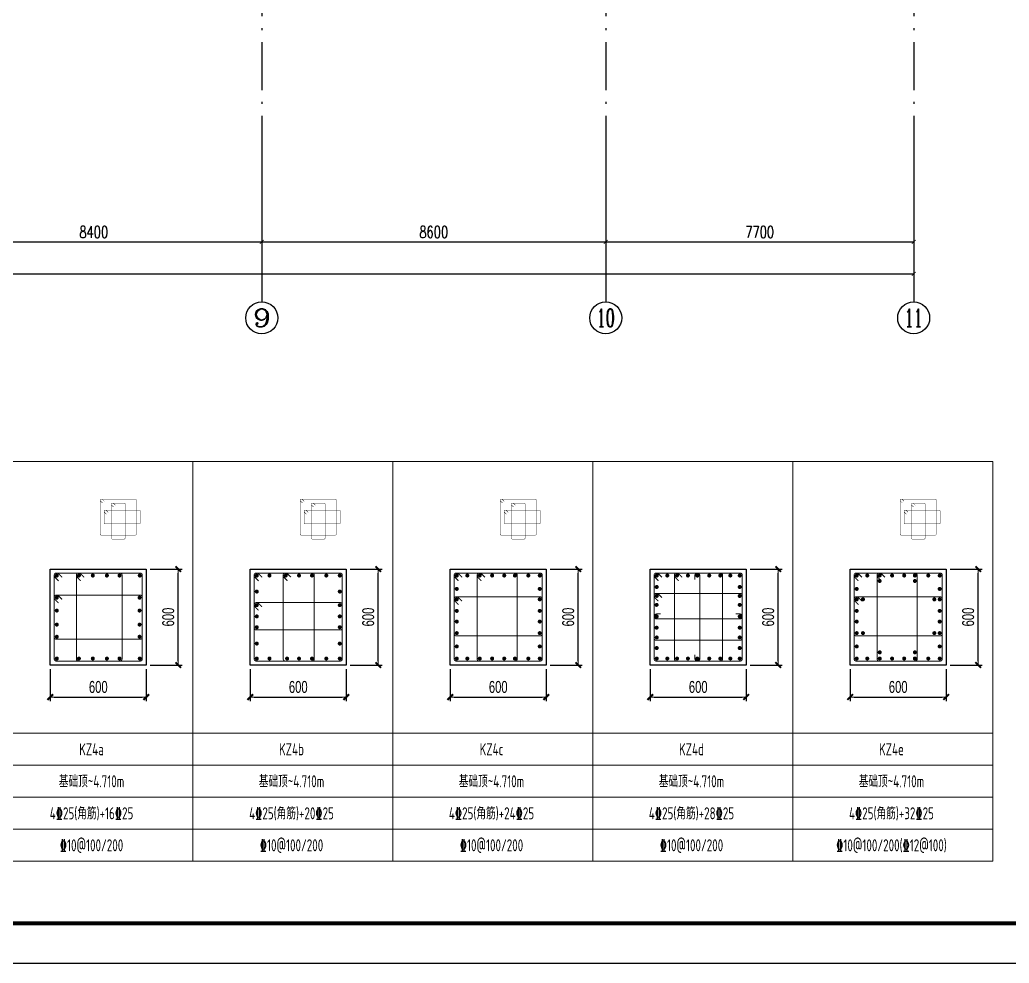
# Model space of a CAD drawing. Extents: x 169490 to 7584583, y -2399407 to 1374371.
# Drawn here: x 516107 to 540845, y 795791 to 819385 of the extents above; entities that cross this region are included whole.
import ezdxf
from ezdxf.enums import TextEntityAlignment as Align

# ---------------------------------------------------------------- set-up
doc = ezdxf.new("R2010")
doc.units = 0
doc.header["$LTSCALE"] = 100
doc.linetypes.add('D3轴线点划线', pattern=[18.5, 12, -3, 0.5, -3])
doc.layers.get('0').update_dxf_attribs({"linetype": 'CONTINUOUS'})
doc.layers.get('DEFPOINTS').update_dxf_attribs({"linetype": 'CONTINUOUS'})
for name, color, linetype in [('AXIS', 3, 'CONTINUOUS'), ('AXIS_TEXT', 4, 'CONTINUOUS'), ('C-AXIS(轴号)', 3, 'CONTINUOUS'), ('C-AXIS-T(字)', 7, 'CONTINUOUS'), ('C-DOTE', 8, 'D3轴线点划线'), ('link', 6, 'CONTINUOUS'), ('outline', 7, 'CONTINUOUS'), ('z-计算配筋', 7, 'CONTINUOUS'), ('图框', 140, 'CONTINUOUS')]:
    doc.layers.add(name, color=color, linetype=linetype)
for name, color, linetype, lineweight in [('rein', 10, 'CONTINUOUS', 18), ('TAB', 7, 'CONTINUOUS', 18), ('Z-详图标注', 3, 'CONTINUOUS', 18)]:
    doc.layers.add(name, color=color, linetype=linetype, lineweight=lineweight)
doc.styles.add('_TCH_AXIS', font='COMPLEX', dxfattribs={"bigfont": 'GBCBIG'})
doc.styles.add('_TCH_DIM_T3', font='SIMPLEX.shx', dxfattribs={"width": 0.705882, "bigfont": 'GBCBIG.shx'})
doc.styles.add('BW_Dim', font='Bweng.shx', dxfattribs={"width": 0.7, "bigfont": 'hztxt.shx'})
doc.styles.add('BW_Rein', font='Tssdeng.shx', dxfattribs={"width": 0.7, "bigfont": 'hztxt.shx'})
doc.styles.add('COMPLEX', font='COMPLEX')
doc.dimstyles.new('_TCH_ARCH&&100', dxfattribs={"dimtxt": 297.5, "dimasz": 100, "dimexe": 250, "dimexo": 300, "dimgap": 100, "dimtad": 1, "dimdec": 0, "dimzin": 0, "dimdsep": 46, "dimtxsty": '_TCH_DIM_T3', "dimblk": 'ARCHTICK', "dimcen": 0.09, "dimclrt": 7, "dimazin": 2, "dimtfac": 1, "dimtdec": 0, "dimtix": 1, "dimtmove": 2, "dimatfit": 3, "dimfxl": 1, "dimtolj": 1, "dimtzin": 0, "dimarcsym": 0})
doc.dimstyles.new('Cyz_25_100', dxfattribs={"dimtxt": 300, "dimasz": 100, "dimexe": 100, "dimexo": 100, "dimgap": 100, "dimtad": 1, "dimdec": 0, "dimlfac": 0.25, "dimzin": 0, "dimdsep": 46, "dimtxsty": 'BW_Dim', "dimblk": '_bwk', "dimcen": 0, "dimclrt": 7, "dimadec": 0, "dimazin": 0, "dimtfac": 1, "dimtdec": 0, "dimtix": 1, "dimtmove": 2, "dimatfit": 0, "dimfxl": 1, "dimtolj": 1, "dimtzin": 0, "dimarcsym": 0})

# ---------------------------------------------------------------- blocks, each defined once
blk = doc.blocks.new('_ARCHTICK')
at = {"const_width": 0.15}
blk.add_lwpolyline([(-0.5, -0.5), (0.5, 0.5)], dxfattribs=at)
blk = doc.blocks.new('*D1611')
at = {"layer": 'AXIS', "color": 0, "lineweight": -2, "transparency": 16777216}
for p, q in [((466556, 816029), (466556, 812779)), ((538456, 816029), (538456, 812779)), ((466556, 813029), (538456, 813029))]:
    blk.add_line(p, q, dxfattribs=at)
at = {"layer": 'DEFPOINTS', "color": 0, "transparency": 16777216}
for p in [(466556, 816329), (538456, 816329), (538456, 813029)]:
    blk.add_point(p, dxfattribs=at)
at = {"layer": 'AXIS', "color": 0, "lineweight": -2, "transparency": 16777216, "xscale": 100, "yscale": 100, "zscale": 100, "rotation": 180}
blk.add_blockref('_ARCHTICK', (466556, 813029), dxfattribs=at)
at = {"layer": 'AXIS', "color": 0, "lineweight": -2, "transparency": 16777216, "xscale": 100, "yscale": 100, "zscale": 100}
blk.add_blockref('_ARCHTICK', (538456, 813029), dxfattribs=at)
at = {"layer": 'AXIS', "color": 7, "transparency": 16777216, "insert": (502506, 813278), "char_height": 297.5, "attachment_point": 5, "style": '_TCH_DIM_T3'}
blk.add_mtext('\\A1;71900', dxfattribs=at)
blk = doc.blocks.new('*D1622')
at = {"layer": 'AXIS', "color": 0, "lineweight": -2, "transparency": 16777216}
for p, q in [((513756, 816029), (513756, 813579)), ((522156, 816029), (522156, 813579)), ((513756, 813829), (522156, 813829))]:
    blk.add_line(p, q, dxfattribs=at)
at = {"layer": 'DEFPOINTS', "color": 0, "transparency": 16777216}
for p in [(513756, 816329), (522156, 816329), (522156, 813829)]:
    blk.add_point(p, dxfattribs=at)
at = {"layer": 'AXIS', "color": 0, "lineweight": -2, "transparency": 16777216, "xscale": 100, "yscale": 100, "zscale": 100, "rotation": 180}
blk.add_blockref('_ARCHTICK', (513756, 813829), dxfattribs=at)
at = {"layer": 'AXIS', "color": 0, "lineweight": -2, "transparency": 16777216, "xscale": 100, "yscale": 100, "zscale": 100}
blk.add_blockref('_ARCHTICK', (522156, 813829), dxfattribs=at)
at = {"layer": 'AXIS', "color": 7, "transparency": 16777216, "insert": (517956, 814078), "char_height": 297.5, "attachment_point": 5, "style": '_TCH_DIM_T3'}
blk.add_mtext('\\A1;8400', dxfattribs=at)
blk = doc.blocks.new('*D1623')
at = {"layer": 'AXIS', "color": 0, "lineweight": -2, "transparency": 16777216}
for p, q in [((522156, 816029), (522156, 813579)), ((530756, 816029), (530756, 813579)), ((522156, 813829), (530756, 813829))]:
    blk.add_line(p, q, dxfattribs=at)
at = {"layer": 'DEFPOINTS', "color": 0, "transparency": 16777216}
for p in [(522156, 816329), (530756, 816329), (530756, 813829)]:
    blk.add_point(p, dxfattribs=at)
at = {"layer": 'AXIS', "color": 0, "lineweight": -2, "transparency": 16777216, "xscale": 100, "yscale": 100, "zscale": 100, "rotation": 180}
blk.add_blockref('_ARCHTICK', (522156, 813829), dxfattribs=at)
at = {"layer": 'AXIS', "color": 0, "lineweight": -2, "transparency": 16777216, "xscale": 100, "yscale": 100, "zscale": 100}
blk.add_blockref('_ARCHTICK', (530756, 813829), dxfattribs=at)
at = {"layer": 'AXIS', "color": 7, "transparency": 16777216, "insert": (526456, 814078), "char_height": 297.5, "attachment_point": 5, "style": '_TCH_DIM_T3'}
blk.add_mtext('\\A1;8600', dxfattribs=at)
blk = doc.blocks.new('*D1624')
at = {"layer": 'AXIS', "color": 0, "lineweight": -2, "transparency": 16777216}
for p, q in [((530756, 816029), (530756, 813579)), ((538456, 816029), (538456, 813579)), ((530756, 813829), (538456, 813829))]:
    blk.add_line(p, q, dxfattribs=at)
at = {"layer": 'DEFPOINTS', "color": 0, "transparency": 16777216}
for p in [(530756, 816329), (538456, 816329), (538456, 813829)]:
    blk.add_point(p, dxfattribs=at)
at = {"layer": 'AXIS', "color": 0, "lineweight": -2, "transparency": 16777216, "xscale": 100, "yscale": 100, "zscale": 100, "rotation": 180}
blk.add_blockref('_ARCHTICK', (530756, 813829), dxfattribs=at)
at = {"layer": 'AXIS', "color": 0, "lineweight": -2, "transparency": 16777216, "xscale": 100, "yscale": 100, "zscale": 100}
blk.add_blockref('_ARCHTICK', (538456, 813829), dxfattribs=at)
at = {"layer": 'AXIS', "color": 7, "transparency": 16777216, "insert": (534606, 814078), "char_height": 297.5, "attachment_point": 5, "style": '_TCH_DIM_T3'}
blk.add_mtext('\\A1;7700', dxfattribs=at)
blk = doc.blocks.new('_AXISO')
blk.add_circle((0, 0), 0.5)
at = {"layer": 'AXIS_TEXT', "style": 'COMPLEX', "width": 1.041667}
blk.add_attdef('A', text='', height=0.56, dxfattribs=at).set_placement((-0.25, -0.28), (0.25, -0.28), align=Align.FIT)
blk = doc.blocks.new('_bwk')
blk.add_line((-1, 0), (0, 0))
blk.add_lwpolyline([(-0.7, -0.7, 0.5, 0.5, 0), (0.7, 0.7, 0.5, 0.5, 0)], format="xyseb")
blk = doc.blocks.new('*D3730')
at = {"layer": 'DEFPOINTS', "color": 0, "transparency": 16777216}
for p in [(519269, 805648), (520069, 805648), (519269, 803248)]:
    blk.add_point(p, dxfattribs=at)
at = {"layer": 'Z-详图标注', "color": 0, "lineweight": -2, "transparency": 16777216}
for p, q in [((519369, 805648), (520169, 805648)), ((520069, 803348), (520069, 805548)), ((519369, 803248), (520169, 803248))]:
    blk.add_line(p, q, dxfattribs=at)
at = {"layer": 'Z-详图标注', "color": 0, "lineweight": -2, "transparency": 16777216, "xscale": 100, "yscale": 100, "zscale": 100}
for p, rotation in [((520069, 805648), 90), ((520069, 803248), 270)]:
    blk.add_blockref('_bwk', p, dxfattribs=dict(at, rotation=rotation))
at = {"layer": 'Z-详图标注', "color": 7, "transparency": 16777216, "insert": (519819, 804448), "char_height": 300, "attachment_point": 5, "rotation": 90, "style": 'BW_Dim'}
blk.add_mtext('\\A1;600', dxfattribs=at)
blk = doc.blocks.new('*D3731')
at = {"layer": 'DEFPOINTS', "color": 0, "transparency": 16777216}
for p in [(516869, 803248), (519269, 803248), (519269, 802448)]:
    blk.add_point(p, dxfattribs=at)
at = {"layer": 'Z-详图标注', "color": 0, "lineweight": -2, "transparency": 16777216}
for p, q in [((516869, 803148), (516869, 802348)), ((519269, 803148), (519269, 802348)), ((516969, 802448), (519169, 802448))]:
    blk.add_line(p, q, dxfattribs=at)
at = {"layer": 'Z-详图标注', "color": 0, "lineweight": -2, "transparency": 16777216, "xscale": 100, "yscale": 100, "zscale": 100, "rotation": 180}
blk.add_blockref('_bwk', (516869, 802448), dxfattribs=at)
at = {"layer": 'Z-详图标注', "color": 0, "lineweight": -2, "transparency": 16777216, "xscale": 100, "yscale": 100, "zscale": 100}
blk.add_blockref('_bwk', (519269, 802448), dxfattribs=at)
at = {"layer": 'Z-详图标注', "color": 7, "transparency": 16777216, "insert": (518069, 802698), "char_height": 300, "attachment_point": 5, "style": 'BW_Dim'}
blk.add_mtext('\\A1;600', dxfattribs=at)
blk = doc.blocks.new('*D3732')
at = {"layer": 'DEFPOINTS', "color": 0, "transparency": 16777216}
for p in [(524269, 805648), (525069, 805648), (524269, 803248)]:
    blk.add_point(p, dxfattribs=at)
at = {"layer": 'Z-详图标注', "color": 0, "lineweight": -2, "transparency": 16777216}
for p, q in [((524369, 805648), (525169, 805648)), ((525069, 803348), (525069, 805548)), ((524369, 803248), (525169, 803248))]:
    blk.add_line(p, q, dxfattribs=at)
at = {"layer": 'Z-详图标注', "color": 0, "lineweight": -2, "transparency": 16777216, "xscale": 100, "yscale": 100, "zscale": 100}
for p, rotation in [((525069, 805648), 90), ((525069, 803248), 270)]:
    blk.add_blockref('_bwk', p, dxfattribs=dict(at, rotation=rotation))
at = {"layer": 'Z-详图标注', "color": 7, "transparency": 16777216, "insert": (524819, 804448), "char_height": 300, "attachment_point": 5, "rotation": 90, "style": 'BW_Dim'}
blk.add_mtext('\\A1;600', dxfattribs=at)
blk = doc.blocks.new('*D3733')
at = {"layer": 'DEFPOINTS', "color": 0, "transparency": 16777216}
for p in [(521869, 803248), (524269, 803248), (524269, 802448)]:
    blk.add_point(p, dxfattribs=at)
at = {"layer": 'Z-详图标注', "color": 0, "lineweight": -2, "transparency": 16777216}
for p, q in [((521869, 803148), (521869, 802348)), ((524269, 803148), (524269, 802348)), ((521969, 802448), (524169, 802448))]:
    blk.add_line(p, q, dxfattribs=at)
at = {"layer": 'Z-详图标注', "color": 0, "lineweight": -2, "transparency": 16777216, "xscale": 100, "yscale": 100, "zscale": 100, "rotation": 180}
blk.add_blockref('_bwk', (521869, 802448), dxfattribs=at)
at = {"layer": 'Z-详图标注', "color": 0, "lineweight": -2, "transparency": 16777216, "xscale": 100, "yscale": 100, "zscale": 100}
blk.add_blockref('_bwk', (524269, 802448), dxfattribs=at)
at = {"layer": 'Z-详图标注', "color": 7, "transparency": 16777216, "insert": (523069, 802698), "char_height": 300, "attachment_point": 5, "style": 'BW_Dim'}
blk.add_mtext('\\A1;600', dxfattribs=at)
blk = doc.blocks.new('*D3734')
at = {"layer": 'DEFPOINTS', "color": 0, "transparency": 16777216}
for p in [(529269, 805648), (530069, 805648), (529269, 803248)]:
    blk.add_point(p, dxfattribs=at)
at = {"layer": 'Z-详图标注', "color": 0, "lineweight": -2, "transparency": 16777216}
for p, q in [((529369, 805648), (530169, 805648)), ((530069, 803348), (530069, 805548)), ((529369, 803248), (530169, 803248))]:
    blk.add_line(p, q, dxfattribs=at)
at = {"layer": 'Z-详图标注', "color": 0, "lineweight": -2, "transparency": 16777216, "xscale": 100, "yscale": 100, "zscale": 100}
for p, rotation in [((530069, 805648), 90), ((530069, 803248), 270)]:
    blk.add_blockref('_bwk', p, dxfattribs=dict(at, rotation=rotation))
at = {"layer": 'Z-详图标注', "color": 7, "transparency": 16777216, "insert": (529819, 804448), "char_height": 300, "attachment_point": 5, "rotation": 90, "style": 'BW_Dim'}
blk.add_mtext('\\A1;600', dxfattribs=at)
blk = doc.blocks.new('*D3735')
at = {"layer": 'DEFPOINTS', "color": 0, "transparency": 16777216}
for p in [(526869, 803248), (529269, 803248), (529269, 802448)]:
    blk.add_point(p, dxfattribs=at)
at = {"layer": 'Z-详图标注', "color": 0, "lineweight": -2, "transparency": 16777216}
for p, q in [((526869, 803148), (526869, 802348)), ((529269, 803148), (529269, 802348)), ((526969, 802448), (529169, 802448))]:
    blk.add_line(p, q, dxfattribs=at)
at = {"layer": 'Z-详图标注', "color": 0, "lineweight": -2, "transparency": 16777216, "xscale": 100, "yscale": 100, "zscale": 100, "rotation": 180}
blk.add_blockref('_bwk', (526869, 802448), dxfattribs=at)
at = {"layer": 'Z-详图标注', "color": 0, "lineweight": -2, "transparency": 16777216, "xscale": 100, "yscale": 100, "zscale": 100}
blk.add_blockref('_bwk', (529269, 802448), dxfattribs=at)
at = {"layer": 'Z-详图标注', "color": 7, "transparency": 16777216, "insert": (528069, 802698), "char_height": 300, "attachment_point": 5, "style": 'BW_Dim'}
blk.add_mtext('\\A1;600', dxfattribs=at)
blk = doc.blocks.new('*D3736')
at = {"layer": 'DEFPOINTS', "color": 0, "transparency": 16777216}
for p in [(534269, 805648), (535069, 805648), (534269, 803248)]:
    blk.add_point(p, dxfattribs=at)
at = {"layer": 'Z-详图标注', "color": 0, "lineweight": -2, "transparency": 16777216}
for p, q in [((534369, 805648), (535169, 805648)), ((535069, 803348), (535069, 805548)), ((534369, 803248), (535169, 803248))]:
    blk.add_line(p, q, dxfattribs=at)
at = {"layer": 'Z-详图标注', "color": 0, "lineweight": -2, "transparency": 16777216, "xscale": 100, "yscale": 100, "zscale": 100}
for p, rotation in [((535069, 805648), 90), ((535069, 803248), 270)]:
    blk.add_blockref('_bwk', p, dxfattribs=dict(at, rotation=rotation))
at = {"layer": 'Z-详图标注', "color": 7, "transparency": 16777216, "insert": (534819, 804448), "char_height": 300, "attachment_point": 5, "rotation": 90, "style": 'BW_Dim'}
blk.add_mtext('\\A1;600', dxfattribs=at)
blk = doc.blocks.new('*D3737')
at = {"layer": 'DEFPOINTS', "color": 0, "transparency": 16777216}
for p in [(531869, 803248), (534269, 803248), (534269, 802448)]:
    blk.add_point(p, dxfattribs=at)
at = {"layer": 'Z-详图标注', "color": 0, "lineweight": -2, "transparency": 16777216}
for p, q in [((531869, 803148), (531869, 802348)), ((534269, 803148), (534269, 802348)), ((531969, 802448), (534169, 802448))]:
    blk.add_line(p, q, dxfattribs=at)
at = {"layer": 'Z-详图标注', "color": 0, "lineweight": -2, "transparency": 16777216, "xscale": 100, "yscale": 100, "zscale": 100, "rotation": 180}
blk.add_blockref('_bwk', (531869, 802448), dxfattribs=at)
at = {"layer": 'Z-详图标注', "color": 0, "lineweight": -2, "transparency": 16777216, "xscale": 100, "yscale": 100, "zscale": 100}
blk.add_blockref('_bwk', (534269, 802448), dxfattribs=at)
at = {"layer": 'Z-详图标注', "color": 7, "transparency": 16777216, "insert": (533069, 802698), "char_height": 300, "attachment_point": 5, "style": 'BW_Dim'}
blk.add_mtext('\\A1;600', dxfattribs=at)
blk = doc.blocks.new('*D3738')
at = {"layer": 'DEFPOINTS', "color": 0, "transparency": 16777216}
for p in [(539269, 805648), (540069, 805648), (539269, 803248)]:
    blk.add_point(p, dxfattribs=at)
at = {"layer": 'Z-详图标注', "color": 0, "lineweight": -2, "transparency": 16777216}
for p, q in [((539369, 805648), (540169, 805648)), ((540069, 803348), (540069, 805548)), ((539369, 803248), (540169, 803248))]:
    blk.add_line(p, q, dxfattribs=at)
at = {"layer": 'Z-详图标注', "color": 0, "lineweight": -2, "transparency": 16777216, "xscale": 100, "yscale": 100, "zscale": 100}
for p, rotation in [((540069, 805648), 90), ((540069, 803248), 270)]:
    blk.add_blockref('_bwk', p, dxfattribs=dict(at, rotation=rotation))
at = {"layer": 'Z-详图标注', "color": 7, "transparency": 16777216, "insert": (539819, 804448), "char_height": 300, "attachment_point": 5, "rotation": 90, "style": 'BW_Dim'}
blk.add_mtext('\\A1;600', dxfattribs=at)
blk = doc.blocks.new('*D3739')
at = {"layer": 'DEFPOINTS', "color": 0, "transparency": 16777216}
for p in [(536869, 803248), (539269, 803248), (539269, 802448)]:
    blk.add_point(p, dxfattribs=at)
at = {"layer": 'Z-详图标注', "color": 0, "lineweight": -2, "transparency": 16777216}
for p, q in [((536869, 803148), (536869, 802348)), ((539269, 803148), (539269, 802348)), ((536969, 802448), (539169, 802448))]:
    blk.add_line(p, q, dxfattribs=at)
at = {"layer": 'Z-详图标注', "color": 0, "lineweight": -2, "transparency": 16777216, "xscale": 100, "yscale": 100, "zscale": 100, "rotation": 180}
blk.add_blockref('_bwk', (536869, 802448), dxfattribs=at)
at = {"layer": 'Z-详图标注', "color": 0, "lineweight": -2, "transparency": 16777216, "xscale": 100, "yscale": 100, "zscale": 100}
blk.add_blockref('_bwk', (539269, 802448), dxfattribs=at)
at = {"layer": 'Z-详图标注', "color": 7, "transparency": 16777216, "insert": (538069, 802698), "char_height": 300, "attachment_point": 5, "style": 'BW_Dim'}
blk.add_mtext('\\A1;600', dxfattribs=at)

msp = doc.modelspace()

# ---------------------------------------------------------------- linework, layer by layer
at = {"ltscale": 10}
msp.add_lwpolyline([(549442.9, 854191.4), (454837.9, 854191.4), (454837.9, 796791.4), (549442.9, 796791.4)], close=True, dxfattribs=at)
at = {"layer": 'C-AXIS(轴号)'}
for p, q in [((522155.9, 816328.9), (522155.9, 812328.9)), ((530755.9, 816328.9), (530755.9, 812328.9)), ((538455.9, 816328.9), (538455.9, 812328.9))]:
    msp.add_line(p, q, dxfattribs=at)
at = {"layer": 'C-DOTE'}
for p, q in [((522155.9, 841028.9), (522155.9, 816328.9)), ((530755.9, 841028.9), (530755.9, 816328.9)), ((538455.9, 841028.9), (538455.9, 816328.9))]:
    msp.add_line(p, q, dxfattribs=at)
at = {"layer": 'link', "color": 1}
for points, const_width in [([(518216.5, 807345.3), (518170.6, 807391.2, 0.1989124), (518153.6, 807398.3), (518143.4, 807398.3, 0.4142136), (518119.4, 807374.3), (518119.4, 806522.3, 0.4142136), (518143.4, 806498.3), (518995.4, 806498.3, 0.4142136), (519019.4, 806522.3), (519019.4, 807374.3, 0.4142136), (518995.4, 807398.3), (518143.4, 807398.3, 0.4142136), (518119.4, 807374.3), (518119.4, 807364, 0.1989124), (518126.4, 807347), (518172.3, 807301.1)], 10), ([(523216.5, 807345.3), (523170.6, 807391.2, 0.1989124), (523153.6, 807398.3), (523143.4, 807398.3, 0.4142136), (523119.4, 807374.3), (523119.4, 806522.3, 0.4142136), (523143.4, 806498.3), (523995.4, 806498.3, 0.4142136), (524019.4, 806522.3), (524019.4, 807374.3, 0.4142136), (523995.4, 807398.3), (523143.4, 807398.3, 0.4142136), (523119.4, 807374.3), (523119.4, 807364, 0.1989124), (523126.4, 807347), (523172.3, 807301.1)], 10), ([(528216.5, 807345.3), (528170.6, 807391.2, 0.1989124), (528153.6, 807398.3), (528143.4, 807398.3, 0.4142136), (528119.4, 807374.3), (528119.4, 806522.3, 0.4142136), (528143.4, 806498.3), (528995.4, 806498.3, 0.4142136), (529019.4, 806522.3), (529019.4, 807374.3, 0.4142136), (528995.4, 807398.3), (528143.4, 807398.3, 0.4142136), (528119.4, 807374.3), (528119.4, 807364, 0.1989124), (528126.4, 807347), (528172.3, 807301.1)], 10), ([(538216.5, 807345.3), (538170.6, 807391.2, 0.1989124), (538153.6, 807398.3), (538143.4, 807398.3, 0.4142136), (538119.4, 807374.3), (538119.4, 806522.3, 0.4142136), (538143.4, 806498.3), (538995.4, 806498.3, 0.4142136), (539019.4, 806522.3), (539019.4, 807374.3, 0.4142136), (538995.4, 807398.3), (538143.4, 807398.3, 0.4142136), (538119.4, 807374.3), (538119.4, 807364, 0.1989124), (538126.4, 807347), (538172.3, 807301.1)], 10), ([(517163.7, 805442.3), (517071.8, 805534.2, 0.1989124), (517037.9, 805548.3), (517017.4, 805548.3, 0.4142136), (516969.4, 805500.3), (516969.4, 803396.3, 0.4142136), (517017.4, 803348.3), (519121.4, 803348.3, 0.4142136), (519169.4, 803396.3), (519169.4, 805500.3, 0.4142136), (519121.4, 805548.3), (517017.4, 805548.3, 0.4142136), (516969.4, 805500.3), (516969.4, 805479.7, 0.1989124), (516983.4, 805445.8), (517075.3, 805353.9)], 25), ([(522163.7, 805442.3), (522071.8, 805534.2, 0.1989124), (522037.9, 805548.3), (522017.4, 805548.3, 0.4142136), (521969.4, 805500.3), (521969.4, 803396.3, 0.4142136), (522017.4, 803348.3), (524121.4, 803348.3, 0.4142136), (524169.4, 803396.3), (524169.4, 805500.3, 0.4142136), (524121.4, 805548.3), (522017.4, 805548.3, 0.4142136), (521969.4, 805500.3), (521969.4, 805479.7, 0.1989124), (521983.4, 805445.8), (522075.3, 805353.9)], 25), ([(527163.7, 805442.3), (527071.8, 805534.2, 0.1989124), (527037.9, 805548.3), (527017.4, 805548.3, 0.4142136), (526969.4, 805500.3), (526969.4, 803396.3, 0.4142136), (527017.4, 803348.3), (529121.4, 803348.3, 0.4142136), (529169.4, 803396.3), (529169.4, 805500.3, 0.4142136), (529121.4, 805548.3), (527017.4, 805548.3, 0.4142136), (526969.4, 805500.3), (526969.4, 805479.7, 0.1989124), (526983.4, 805445.8), (527075.3, 805353.9)], 25), ([(532163.7, 805442.3), (532071.8, 805534.2, 0.1989124), (532037.9, 805548.3), (532017.4, 805548.3, 0.4142136), (531969.4, 805500.3), (531969.4, 803396.3, 0.4142136), (532017.4, 803348.3), (534121.4, 803348.3, 0.4142136), (534169.4, 803396.3), (534169.4, 805500.3, 0.4142136), (534121.4, 805548.3), (532017.4, 805548.3, 0.4142136), (531969.4, 805500.3), (531969.4, 805479.7, 0.1989124), (531983.4, 805445.8), (532075.3, 805353.9)], 25), ([(537163.7, 805442.3), (537071.8, 805534.2, 0.1989124), (537037.9, 805548.3), (537017.4, 805548.3, 0.4142136), (536969.4, 805500.3), (536969.4, 803396.3, 0.4142136), (537017.4, 803348.3), (539121.4, 803348.3, 0.4142136), (539169.4, 803396.3), (539169.4, 805500.3, 0.4142136), (539121.4, 805548.3), (537017.4, 805548.3, 0.4142136), (536969.4, 805500.3), (536969.4, 805479.7, 0.1989124), (536983.4, 805445.8), (537075.3, 805353.9)], 25)]:
    msp.add_lwpolyline(points, format="xyb", dxfattribs=dict(at, const_width=const_width))
at = {"layer": 'link'}
for points, const_width in [([(518495.7, 807245.3), (518449.7, 807291.2, 0.1989124), (518432.8, 807298.3), (518422.5, 807298.3, 0.4142136), (518398.5, 807274.3), (518398.5, 806422.3, 0.4142136), (518422.5, 806398.3), (518716.2, 806398.3, 0.4142136), (518740.2, 806422.3), (518740.2, 807274.3, 0.4142136), (518716.2, 807298.3), (518422.5, 807298.3, 0.4142136), (518398.5, 807274.3), (518398.5, 807264, 0.1989124), (518405.5, 807247), (518451.5, 807201.1)], 10), ([(523495.7, 807245.3), (523449.7, 807291.2, 0.1989124), (523432.8, 807298.3), (523422.5, 807298.3, 0.4142136), (523398.5, 807274.3), (523398.5, 806422.3, 0.4142136), (523422.5, 806398.3), (523716.2, 806398.3, 0.4142136), (523740.2, 806422.3), (523740.2, 807274.3, 0.4142136), (523716.2, 807298.3), (523422.5, 807298.3, 0.4142136), (523398.5, 807274.3), (523398.5, 807264, 0.1989124), (523405.5, 807247), (523451.5, 807201.1)], 10), ([(528495.7, 807245.3), (528449.7, 807291.2, 0.1989124), (528432.8, 807298.3), (528422.5, 807298.3, 0.4142136), (528398.5, 807274.3), (528398.5, 806422.3, 0.4142136), (528422.5, 806398.3), (528716.2, 806398.3, 0.4142136), (528740.2, 806422.3), (528740.2, 807274.3, 0.4142136), (528716.2, 807298.3), (528422.5, 807298.3, 0.4142136), (528398.5, 807274.3), (528398.5, 807264, 0.1989124), (528405.5, 807247), (528451.5, 807201.1)], 10), ([(538495.7, 807245.3), (538449.7, 807291.2, 0.1989124), (538432.8, 807298.3), (538422.5, 807298.3, 0.4142136), (538398.5, 807274.3), (538398.5, 806422.3, 0.4142136), (538422.5, 806398.3), (538716.2, 806398.3, 0.4142136), (538740.2, 806422.3), (538740.2, 807274.3, 0.4142136), (538716.2, 807298.3), (538422.5, 807298.3, 0.4142136), (538398.5, 807274.3), (538398.5, 807264, 0.1989124), (538405.5, 807247), (538451.5, 807201.1)], 10), ([(518272.3, 807021.9), (518226.4, 807067.9, -0.1989124), (518219.4, 807084.8), (518219.4, 807095.1, -0.4142136), (518243.4, 807119.1), (519095.4, 807119.1, -0.4142136), (519119.4, 807095.1), (519119.4, 806801.4, -0.4142136), (519095.4, 806777.4), (518243.4, 806777.4, -0.4142136), (518219.4, 806801.4), (518219.4, 807095.1, -0.4142136), (518243.4, 807119.1), (518253.6, 807119.1, -0.1989124), (518270.6, 807112.1), (518316.5, 807066.1)], 10), ([(523272.3, 807021.9), (523226.4, 807067.9, -0.1989124), (523219.4, 807084.8), (523219.4, 807095.1, -0.4142136), (523243.4, 807119.1), (524095.4, 807119.1, -0.4142136), (524119.4, 807095.1), (524119.4, 806801.4, -0.4142136), (524095.4, 806777.4), (523243.4, 806777.4, -0.4142136), (523219.4, 806801.4), (523219.4, 807095.1, -0.4142136), (523243.4, 807119.1), (523253.6, 807119.1, -0.1989124), (523270.6, 807112.1), (523316.5, 807066.1)], 10), ([(528272.3, 807021.9), (528226.4, 807067.9, -0.1989124), (528219.4, 807084.8), (528219.4, 807095.1, -0.4142136), (528243.4, 807119.1), (529095.4, 807119.1, -0.4142136), (529119.4, 807095.1), (529119.4, 806801.4, -0.4142136), (529095.4, 806777.4), (528243.4, 806777.4, -0.4142136), (528219.4, 806801.4), (528219.4, 807095.1, -0.4142136), (528243.4, 807119.1), (528253.6, 807119.1, -0.1989124), (528270.6, 807112.1), (528316.5, 807066.1)], 10), ([(538272.3, 807021.9), (538226.4, 807067.9, -0.1989124), (538219.4, 807084.8), (538219.4, 807095.1, -0.4142136), (538243.4, 807119.1), (539095.4, 807119.1, -0.4142136), (539119.4, 807095.1), (539119.4, 806801.4, -0.4142136), (539095.4, 806777.4), (538243.4, 806777.4, -0.4142136), (538219.4, 806801.4), (538219.4, 807095.1, -0.4142136), (538243.4, 807119.1), (538253.6, 807119.1, -0.1989124), (538270.6, 807112.1), (538316.5, 807066.1)], 10), ([(517716.1, 805442.3), (517624.1, 805534.2, 0.1989124), (517590.2, 805548.3), (517569.7, 805548.3, 0.4142136), (517521.7, 805500.3), (517521.7, 803396.3, 0.4142136), (517569.7, 803348.3), (518614.4, 803348.3, 0.4142136), (518662.4, 803396.3), (518662.4, 805500.3, 0.4142136), (518614.4, 805548.3), (517569.7, 805548.3, 0.4142136), (517521.7, 805500.3), (517521.7, 805479.7, 0.1989124), (517535.7, 805445.8), (517627.7, 805353.9)], 25), ([(522887.9, 805442.3), (522796, 805534.2, 0.1989124), (522762, 805548.3), (522741.5, 805548.3, 0.4142136), (522693.5, 805500.3), (522693.5, 803396.3, 0.4142136), (522741.5, 803348.3), (523421.3, 803348.3, 0.4142136), (523469.3, 803396.3), (523469.3, 805500.3, 0.4142136), (523421.3, 805548.3), (522741.5, 805548.3, 0.4142136), (522693.5, 805500.3), (522693.5, 805479.7, 0.1989124), (522707.6, 805445.8), (522799.5, 805353.9)], 25), ([(527737.5, 805442.3), (527645.6, 805534.2, 0.1989124), (527611.6, 805548.3), (527591.1, 805548.3, 0.4142136), (527543.1, 805500.3), (527543.1, 803396.3, 0.4142136), (527591.1, 803348.3), (528494.4, 803348.3, 0.4142136), (528542.4, 803396.3), (528542.4, 805500.3, 0.4142136), (528494.4, 805548.3), (527591.1, 805548.3, 0.4142136), (527543.1, 805500.3), (527543.1, 805479.7, 0.1989124), (527557.2, 805445.8), (527649.1, 805353.9)], 25), ([(532670.1, 805442.3), (532578.2, 805534.2, 0.1989124), (532544.2, 805548.3), (532523.7, 805548.3, 0.4142136), (532475.7, 805500.3), (532475.7, 803396.3, 0.4142136), (532523.7, 803348.3), (533629.8, 803348.3, 0.4142136), (533677.8, 803396.3), (533677.8, 805500.3, 0.4142136), (533629.8, 805548.3), (532523.7, 805548.3, 0.4142136), (532475.7, 805500.3), (532475.7, 805479.7, 0.1989124), (532489.8, 805445.8), (532581.7, 805353.9)], 25), ([(532985, 805385.8), (532985, 805485.8, -1), (533110, 805485.8), (533110, 803410.8, -1), (532985, 803410.8), (532985, 803510.8)], 25), ([(537737.5, 805442.3), (537645.6, 805534.2, 0.1989124), (537611.6, 805548.3), (537591.1, 805548.3, 0.4142136), (537543.1, 805500.3), (537543.1, 803396.3, 0.4142136), (537591.1, 803348.3), (538494.4, 803348.3, 0.4142136), (538542.4, 803396.3), (538542.4, 805500.3, 0.4142136), (538494.4, 805548.3), (537591.1, 805548.3, 0.4142136), (537543.1, 805500.3), (537543.1, 805479.7, 0.1989124), (537557.2, 805445.8), (537649.1, 805353.9)], 25), ([(517075.3, 804801.9), (516983.4, 804893.8, -0.1989124), (516969.4, 804927.7), (516969.4, 804948.3, -0.4142136), (517017.4, 804996.3), (519121.4, 804996.3, -0.4142136), (519169.4, 804948.3), (519169.4, 803941.7, -0.4142136), (519121.4, 803893.7), (517017.4, 803893.7, -0.4142136), (516969.4, 803941.7), (516969.4, 804948.3, -0.4142136), (517017.4, 804996.3), (517037.9, 804996.3, -0.1989124), (517071.8, 804982.2), (517163.7, 804890.3)], 25), ([(532075.3, 804845.1), (531983.4, 804937.1, -0.1989124), (531969.4, 804971), (531969.4, 804991.5, -0.4142136), (532017.4, 805039.5), (534121.4, 805039.5, -0.4142136), (534169.4, 804991.5), (534169.4, 803916.4, -0.4142136), (534121.4, 803868.4), (532017.4, 803868.4, -0.4142136), (531969.4, 803916.4), (531969.4, 804991.5, -0.4142136), (532017.4, 805039.5), (532037.9, 805039.5, -0.1989124), (532071.8, 805025.4), (532163.7, 804933.5)], 25), ([(522075.3, 804614.2), (521983.4, 804706.1, -0.1989124), (521969.4, 804740), (521969.4, 804760.5, -0.4142136), (522017.4, 804808.5), (524121.4, 804808.5, -0.4142136), (524169.4, 804760.5), (524169.4, 804173.3, -0.4142136), (524121.4, 804125.3), (522017.4, 804125.3, -0.4142136), (521969.4, 804173.3), (521969.4, 804760.5, -0.4142136), (522017.4, 804808.5), (522037.9, 804808.5, -0.1989124), (522071.8, 804794.5), (522163.7, 804702.6)], 25), ([(527075.3, 804758.8), (526983.4, 804850.7, -0.1989124), (526969.4, 804884.7), (526969.4, 804905.2, -0.4142136), (527017.4, 804953.2), (529121.4, 804953.2, -0.4142136), (529169.4, 804905.2), (529169.4, 804025.3, -0.4142136), (529121.4, 803977.3), (527017.4, 803977.3, -0.4142136), (526969.4, 804025.3), (526969.4, 804905.2, -0.4142136), (527017.4, 804953.2), (527037.9, 804953.2, -0.1989124), (527071.8, 804939.1), (527163.7, 804847.2)], 25), ([(537075.3, 804758.8), (536983.4, 804850.7, -0.1989124), (536969.4, 804884.7), (536969.4, 804905.2, -0.4142136), (537017.4, 804953.2), (539121.4, 804953.2, -0.4142136), (539169.4, 804905.2), (539169.4, 804025.3, -0.4142136), (539121.4, 803977.3), (537017.4, 803977.3, -0.4142136), (536969.4, 804025.3), (536969.4, 804905.2, -0.4142136), (537017.4, 804953.2), (537037.9, 804953.2, -0.1989124), (537071.8, 804939.1), (537163.7, 804847.2)], 25), ([(534006.9, 804525.8), (534106.9, 804525.8, -1), (534106.9, 804400.8), (532031.9, 804400.8, -1), (532031.9, 804525.8), (532131.9, 804525.8)], 25)]:
    msp.add_lwpolyline(points, format="xyb", dxfattribs=dict(at, const_width=const_width))
at = {"layer": 'outline'}
for points in [[(516869.4, 805648.3), (519269.4, 805648.3), (519269.4, 803248.3), (516869.4, 803248.3)], [(521869.4, 805648.3), (524269.4, 805648.3), (524269.4, 803248.3), (521869.4, 803248.3)], [(526869.4, 805648.3), (529269.4, 805648.3), (529269.4, 803248.3), (526869.4, 803248.3)], [(531869.4, 805648.3), (534269.4, 805648.3), (534269.4, 803248.3), (531869.4, 803248.3)], [(536869.4, 805648.3), (539269.4, 805648.3), (539269.4, 803248.3), (536869.4, 803248.3)]]:
    msp.add_lwpolyline(points, close=True, dxfattribs=at)
at = {"layer": 'rein', "const_width": 50}
for points in [[(517006.9, 805485.8, 1), (517056.9, 805485.8, 1)], [(517559.2, 805485.8, 1), (517609.2, 805485.8, 1)], [(517907.6, 805485.8, 1), (517957.6, 805485.8, 1)], [(518259, 805485.8, 1), (518309, 805485.8, 1)], [(518574.9, 805485.8, 1), (518624.9, 805485.8, 1)], [(519081.9, 805485.8, 1), (519131.9, 805485.8, 1)], [(522006.9, 805485.8, 1), (522056.9, 805485.8, 1)], [(522324.6, 805486.7, 1), (522374.6, 805486.7, 1)], [(522731, 805486.7, 1), (522781, 805486.7, 1)], [(523063.5, 805486.7, 1), (523113.5, 805486.7, 1)], [(523387.5, 805486.7, 1), (523437.5, 805486.7, 1)], [(523745.1, 805486.7, 1), (523795.1, 805486.7, 1)], [(524081.9, 805485.8, 1), (524131.9, 805485.8, 1)], [(527006.9, 805485.8, 1), (527056.9, 805485.8, 1)], [(527271.1, 805486.7, 1), (527321.1, 805486.7, 1)], [(527580.6, 805486.7, 1), (527630.6, 805486.7, 1)], [(527891.6, 805486.7, 1), (527941.6, 805486.7, 1)], [(528193.8, 805486.7, 1), (528243.8, 805486.7, 1)], [(528460.6, 805486.7, 1), (528510.6, 805486.7, 1)], [(528796, 805486.7, 1), (528846, 805486.7, 1)], [(529081.9, 805485.8, 1), (529131.9, 805485.8, 1)], [(532006.9, 805485.8, 1), (532056.9, 805485.8, 1)], [(532271.1, 805486.7, 1), (532321.1, 805486.7, 1)], [(532513.2, 805486.7, 1), (532563.2, 805486.7, 1)], [(532787, 805486.7, 1), (532837, 805486.7, 1)], [(533022.5, 805485.8, 1), (533072.5, 805485.8, 1)], [(533319.7, 805486.7, 1), (533369.7, 805486.7, 1)], [(533596, 805486.7, 1), (533646, 805486.7, 1)], [(533847.2, 805486.7, 1), (533897.2, 805486.7, 1)], [(534081.9, 805485.8, 1), (534131.9, 805485.8, 1)], [(537006.9, 805485.8, 1), (537056.9, 805485.8, 1)], [(537271.1, 805486.7, 1), (537321.1, 805486.7, 1)], [(537580.6, 805486.7, 1), (537630.6, 805486.7, 1)], [(537891.6, 805486.7, 1), (537941.6, 805486.7, 1)], [(538193.8, 805486.7, 1), (538243.8, 805486.7, 1)], [(538460.6, 805486.7, 1), (538510.6, 805486.7, 1)], [(538796, 805486.7, 1), (538846, 805486.7, 1)], [(539081.9, 805485.8, 1), (539131.9, 805485.8, 1)], [(532006.9, 805200.7, 1), (532056.9, 805200.7, 1)], [(534081.3, 805200.7, 1), (534131.3, 805200.7, 1)], [(537580.6, 805350.6, 1), (537630.6, 805350.6, 1)], [(538460.6, 805350.6, 1), (538510.6, 805350.6, 1)], [(517006.9, 804933.8, 1), (517056.9, 804933.8, 1)], [(519076.2, 804933.8, 1), (519126.2, 804933.8, 1)], [(522006.9, 805086.1, 1), (522056.9, 805086.1, 1)], [(524081.3, 805086.1, 1), (524131.3, 805086.1, 1)], [(527006.9, 805152.3, 1), (527056.9, 805152.3, 1)], [(529081.3, 805152.3, 1), (529131.3, 805152.3, 1)], [(532006.9, 804977, 1), (532056.9, 804977, 1)], [(534081.3, 804977, 1), (534131.3, 804977, 1)], [(537006.9, 805152.3, 1), (537056.9, 805152.3, 1)], [(539081.3, 805152.3, 1), (539131.3, 805152.3, 1)], [(522006.9, 804746, 1), (522056.9, 804746, 1)], [(524081.3, 804746, 1), (524131.3, 804746, 1)], [(527006.9, 804890.7, 1), (527056.9, 804890.7, 1)], [(529081.3, 804890.7, 1), (529131.3, 804890.7, 1)], [(532003.8, 804752.6, 1), (532053.8, 804752.6, 1)], [(534081.3, 804752.6, 1), (534131.3, 804752.6, 1)], [(537006.9, 804890.7, 1), (537056.9, 804890.7, 1)], [(537163, 804890.7, 1), (537213, 804890.7, 1)], [(538947.8, 804890.7, 1), (538997.8, 804890.7, 1)], [(539081.3, 804890.7, 1), (539131.3, 804890.7, 1)], [(517006.9, 804610.1, 1), (517056.9, 804610.1, 1)], [(519076.2, 804610.1, 1), (519126.2, 804610.1, 1)], [(522006.9, 804464.6, 1), (522056.9, 804464.6, 1)], [(524081.3, 804464.6, 1), (524131.3, 804464.6, 1)], [(527006.9, 804602.7, 1), (527056.9, 804602.7, 1)], [(529081.3, 804602.7, 1), (529131.3, 804602.7, 1)], [(532006.9, 804463.3, 1), (532056.9, 804463.3, 1)], [(534081.9, 804463.3, 1), (534131.9, 804463.3, 1)], [(537006.9, 804602.7, 1), (537056.9, 804602.7, 1)], [(539081.3, 804602.7, 1), (539131.3, 804602.7, 1)], [(517006.9, 804259.4, 1), (517056.9, 804259.4, 1)], [(519076.2, 804259.4, 1), (519126.2, 804259.4, 1)], [(522006.9, 804194.4, 1), (522056.9, 804194.4, 1)], [(524081.3, 804194.4, 1), (524131.3, 804194.4, 1)], [(527006.9, 804335.4, 1), (527056.9, 804335.4, 1)], [(529081.3, 804335.4, 1), (529131.3, 804335.4, 1)], [(537006.9, 804335.4, 1), (537056.9, 804335.4, 1)], [(539081.3, 804335.4, 1), (539131.3, 804335.4, 1)], [(517006.9, 803956.2, 1), (517056.9, 803956.2, 1)], [(519076.2, 803956.2, 1), (519126.2, 803956.2, 1)], [(527006.9, 804046.4, 1), (527056.9, 804046.4, 1)], [(529081.3, 804046.4, 1), (529131.3, 804046.4, 1)], [(532003.8, 804182.6, 1), (532053.8, 804182.6, 1)], [(534081.3, 804182.6, 1), (534131.3, 804182.6, 1)], [(537006.9, 804046.4, 1), (537056.9, 804046.4, 1)], [(537163, 804046.4, 1), (537213, 804046.4, 1)], [(538947.8, 804046.4, 1), (538997.8, 804046.4, 1)], [(539081.3, 804046.4, 1), (539131.3, 804046.4, 1)], [(522006.9, 803784.7, 1), (522056.9, 803784.7, 1)], [(524081.3, 803784.7, 1), (524131.3, 803784.7, 1)], [(527006.9, 803712.7, 1), (527056.9, 803712.7, 1)], [(529081.3, 803712.7, 1), (529131.3, 803712.7, 1)], [(532006.9, 803937.5, 1), (532056.9, 803937.5, 1)], [(534081.3, 803937.5, 1), (534131.3, 803937.5, 1)], [(537006.9, 803712.7, 1), (537056.9, 803712.7, 1)], [(539081.3, 803712.7, 1), (539131.3, 803712.7, 1)], [(532006.9, 803672.9, 1), (532056.9, 803672.9, 1)], [(534081.3, 803672.9, 1), (534131.3, 803672.9, 1)], [(537582.8, 803565.9, 1), (537632.8, 803565.9, 1)], [(538460.6, 803565.9, 1), (538510.6, 803565.9, 1)], [(517006.9, 803410.8, 1), (517056.9, 803410.8, 1)], [(517559.2, 803410.8, 1), (517609.2, 803410.8, 1)], [(517907.6, 803410.8, 1), (517957.6, 803410.8, 1)], [(518259, 803410.8, 1), (518309, 803410.8, 1)], [(518574.9, 803410.8, 1), (518624.9, 803410.8, 1)], [(519081.9, 803410.8, 1), (519131.9, 803410.8, 1)], [(522006.9, 803410.8, 1), (522056.9, 803410.8, 1)], [(522324.6, 803410.8, 1), (522374.6, 803410.8, 1)], [(522764.9, 803410.8, 1), (522814.9, 803410.8, 1)], [(523063.5, 803410.8, 1), (523113.5, 803410.8, 1)], [(523387.5, 803410.8, 1), (523437.5, 803410.8, 1)], [(523745.1, 803410.8, 1), (523795.1, 803410.8, 1)], [(524081.9, 803410.8, 1), (524131.9, 803410.8, 1)], [(527006.9, 803410.8, 1), (527056.9, 803410.8, 1)], [(527271.1, 803410.8, 1), (527321.1, 803410.8, 1)], [(527582.8, 803410.8, 1), (527632.8, 803410.8, 1)], [(527891.6, 803410.8, 1), (527941.6, 803410.8, 1)], [(528193.8, 803410.8, 1), (528243.8, 803410.8, 1)], [(528460.6, 803410.8, 1), (528510.6, 803410.8, 1)], [(528796, 803410.8, 1), (528846, 803410.8, 1)], [(529081.9, 803410.8, 1), (529131.9, 803410.8, 1)], [(532006.9, 803410.8, 1), (532056.9, 803410.8, 1)], [(532271.1, 803410.8, 1), (532321.1, 803410.8, 1)], [(532515.4, 803410.8, 1), (532565.4, 803410.8, 1)], [(532787, 803410.8, 1), (532837, 803410.8, 1)], [(533022.5, 803410.8, 1), (533072.5, 803410.8, 1)], [(533319.7, 803410.8, 1), (533369.7, 803410.8, 1)], [(533596, 803410.8, 1), (533646, 803410.8, 1)], [(533847.2, 803410.8, 1), (533897.2, 803410.8, 1)], [(534081.9, 803410.8, 1), (534131.9, 803410.8, 1)], [(537006.9, 803410.8, 1), (537056.9, 803410.8, 1)], [(537271.1, 803410.8, 1), (537321.1, 803410.8, 1)], [(537582.8, 803410.8, 1), (537632.8, 803410.8, 1)], [(537891.6, 803410.8, 1), (537941.6, 803410.8, 1)], [(538193.8, 803410.8, 1), (538243.8, 803410.8, 1)], [(538460.6, 803410.8, 1), (538510.6, 803410.8, 1)], [(538796, 803410.8, 1), (538846, 803410.8, 1)], [(539081.9, 803410.8, 1), (539131.9, 803410.8, 1)]]:
    msp.add_lwpolyline(points, format="xyb", close=True, dxfattribs=at)
at = {"layer": 'TAB'}
for points in [[(515431.4, 798340.4), (515431.4, 808340.4), (520431.4, 808340.4), (520431.4, 798340.4), (515431.4, 798340.4), (515431.4, 801540.4), (520431.4, 801540.4), (520431.4, 800740.4), (515431.4, 800740.4), (515431.4, 799940.4), (520431.4, 799940.4), (520431.4, 799140.4), (515431.4, 799140.4), (515431.4, 798340.4)], [(520431.4, 798340.4), (520431.4, 808340.4), (525431.4, 808340.4), (525431.4, 798340.4), (520431.4, 798340.4), (520431.4, 801540.4), (525431.4, 801540.4), (525431.4, 800740.4), (520431.4, 800740.4), (520431.4, 799940.4), (525431.4, 799940.4), (525431.4, 799140.4), (520431.4, 799140.4), (520431.4, 798340.4)], [(525431.4, 798340.4), (525431.4, 808340.4), (530431.4, 808340.4), (530431.4, 798340.4), (525431.4, 798340.4), (525431.4, 801540.4), (530431.4, 801540.4), (530431.4, 800740.4), (525431.4, 800740.4), (525431.4, 799940.4), (530431.4, 799940.4), (530431.4, 799140.4), (525431.4, 799140.4), (525431.4, 798340.4)], [(530431.4, 798340.4), (530431.4, 808340.4), (535431.4, 808340.4), (535431.4, 798340.4), (530431.4, 798340.4), (530431.4, 801540.4), (535431.4, 801540.4), (535431.4, 800740.4), (530431.4, 800740.4), (530431.4, 799940.4), (535431.4, 799940.4), (535431.4, 799140.4), (530431.4, 799140.4), (530431.4, 798340.4)], [(535431.4, 798340.4), (535431.4, 808340.4), (540431.4, 808340.4), (540431.4, 798340.4), (535431.4, 798340.4), (535431.4, 801540.4), (540431.4, 801540.4), (540431.4, 800740.4), (535431.4, 800740.4), (535431.4, 799940.4), (540431.4, 799940.4), (540431.4, 799140.4), (535431.4, 799140.4), (535431.4, 798340.4)]]:
    msp.add_lwpolyline(points, dxfattribs=at)
at = {"layer": '图框'}
msp.add_lwpolyline([(452337.9, 795791.4), (557437.9, 795791.4), (557437.9, 855191.4), (452337.9, 855191.4)], close=True, dxfattribs=at)
at = {"layer": '图框', "const_width": 100}
msp.add_lwpolyline([(454837.9, 796791.4), (556437.9, 796791.4), (556437.9, 854191.4), (454837.9, 854191.4)], close=True, dxfattribs=at)

# ---------------------------------------------------------------- block references
at = {"layer": 'C-AXIS(轴号)'}
ref = msp.add_blockref('_AXISO', (522155.9, 811928.9), dxfattribs=dict(at, xscale=800, yscale=800, zscale=800))
ref.add_attrib('A', '9', dxfattribs={"layer": 'C-AXIS-T(字)', "height": 452.5, "style": '_TCH_AXIS', "width": 1.5}).set_placement((521929.6, 811702.6), (522382.1, 811702.6), align=Align.FIT)
ref = msp.add_blockref('_AXISO', (530755.9, 811928.9), dxfattribs=dict(at, xscale=800, yscale=800, zscale=800))
ref.add_attrib('A', '10', dxfattribs={"layer": 'C-AXIS-T(字)', "height": 452.55, "style": '_TCH_AXIS', "width": 0.724138}).set_placement((530529.6, 811702.6), (530982.1, 811702.6), align=Align.FIT)
ref = msp.add_blockref('_AXISO', (538455.9, 811928.9), dxfattribs=dict(at, xscale=800, yscale=800, zscale=800))
ref.add_attrib('A', '11', dxfattribs={"layer": 'C-AXIS-T(字)', "height": 452.55, "style": '_TCH_AXIS', "width": 0.875}).set_placement((538229.6, 811702.6), (538682.1, 811702.6), align=Align.FIT)

# ---------------------------------------------------------------- texts
at = {"layer": 'z-计算配筋', "style": 'BW_Rein', "width": 0.7}
for s, p in [('KZ4a', (517900.7, 801140.4)), ('KZ4b', (522900.7, 801140.4)), ('KZ4c', (527900.7, 801140.4)), ('KZ4d', (532900.7, 801140.4)), ('KZ4e', (537900.7, 801140.4)), ('基础顶~4.710m', (517900.7, 800340.4)), ('基础顶~4.710m', (522900.7, 800340.4)), ('基础顶~4.710m', (527900.7, 800340.4)), ('基础顶~4.710m', (532900.7, 800340.4)), ('基础顶~4.710m', (537900.7, 800340.4))]:
    msp.add_text(s, height=300, dxfattribs=at).set_placement(p, align=Align.MIDDLE_CENTER)
at = {"layer": 'z-计算配筋', "color": 120, "style": 'BW_Rein', "width": 0.7}
for s, p in [('4%%13225(角筋)+16%%13225', (517900.7, 799540.4)), ('4%%13225(角筋)+20%%13225', (522900.7, 799540.4)), ('4%%13225(角筋)+24%%13225', (527900.7, 799540.4)), ('4%%13225(角筋)+28%%13225', (532900.7, 799540.4)), ('4%%13225(角筋)+32%%13225', (537900.7, 799540.4))]:
    msp.add_text(s, height=300, dxfattribs=at).set_placement(p, align=Align.MIDDLE_CENTER)
at = {"layer": 'z-计算配筋', "color": 62, "style": 'BW_Rein', "width": 0.7}
for p in [(517900.7, 798740.4), (522900.7, 798740.4), (527900.7, 798740.4), (532900.7, 798740.4)]:
    msp.add_text('%%13210@100/200', height=300, dxfattribs=at).set_placement(p, align=Align.MIDDLE_CENTER)
at = {"layer": 'z-计算配筋', "color": 6, "style": 'BW_Rein', "width": 0.7}
msp.add_text('%%13210@100/200(%%13212@100)', height=300, dxfattribs=at).set_placement((537900.7, 798740.4), align=Align.MIDDLE_CENTER)

# ---------------------------------------------------------------- dimensions: what is measured, and where the dimension line sits
at = {"layer": 'AXIS'}
for p1, p2, distance, picture, middle in [((466555.9, 816328.9), (538455.9, 816328.9), -3300, '*D1611', (502505.9, 813277.6)), ((513755.9, 816328.9), (522155.9, 816328.9), -2500, '*D1622', (517955.9, 814077.6)), ((522155.9, 816328.9), (530755.9, 816328.9), -2500, '*D1623', (526455.9, 814077.6)), ((530755.9, 816328.9), (538455.9, 816328.9), -2500, '*D1624', (534605.9, 814077.6))]:
    dim = msp.add_aligned_dim(p1=p1, p2=p2, distance=distance, dimstyle='_TCH_ARCH&&100', dxfattribs=at)
    dim.commit()
    dim.dimension.update_dxf_attribs({"geometry": picture, "text_midpoint": middle})
at = {"layer": 'Z-详图标注'}
for base, p1, p2, picture, middle in [((520069.4, 805648.3), (519269.4, 803248.3), (519269.4, 805648.3), '*D3730', (519819.4, 804448.3)), ((525069.4, 805648.3), (524269.4, 803248.3), (524269.4, 805648.3), '*D3732', (524819.4, 804448.3)), ((530069.4, 805648.3), (529269.4, 803248.3), (529269.4, 805648.3), '*D3734', (529819.4, 804448.3)), ((535069.4, 805648.3), (534269.4, 803248.3), (534269.4, 805648.3), '*D3736', (534819.4, 804448.3)), ((540069.4, 805648.3), (539269.4, 803248.3), (539269.4, 805648.3), '*D3738', (539819.4, 804448.3))]:
    dim = msp.add_linear_dim(base=base, p1=p1, p2=p2, angle=90, dimstyle='Cyz_25_100', dxfattribs=at)
    dim.commit()
    dim.dimension.update_dxf_attribs({"geometry": picture, "text_midpoint": middle})
for base, p1, p2, picture, middle in [((519269.4, 802448.3), (516869.4, 803248.3), (519269.4, 803248.3), '*D3731', (518069.4, 802698.3)), ((524269.4, 802448.3), (521869.4, 803248.3), (524269.4, 803248.3), '*D3733', (523069.4, 802698.3)), ((529269.4, 802448.3), (526869.4, 803248.3), (529269.4, 803248.3), '*D3735', (528069.4, 802698.3)), ((534269.4, 802448.3), (531869.4, 803248.3), (534269.4, 803248.3), '*D3737', (533069.4, 802698.3)), ((539269.4, 802448.3), (536869.4, 803248.3), (539269.4, 803248.3), '*D3739', (538069.4, 802698.3))]:
    dim = msp.add_linear_dim(base=base, p1=p1, p2=p2, dimstyle='Cyz_25_100', dxfattribs=at)
    dim.commit()
    dim.dimension.update_dxf_attribs({"geometry": picture, "text_midpoint": middle})

doc.saveas('drawing.dxf')
